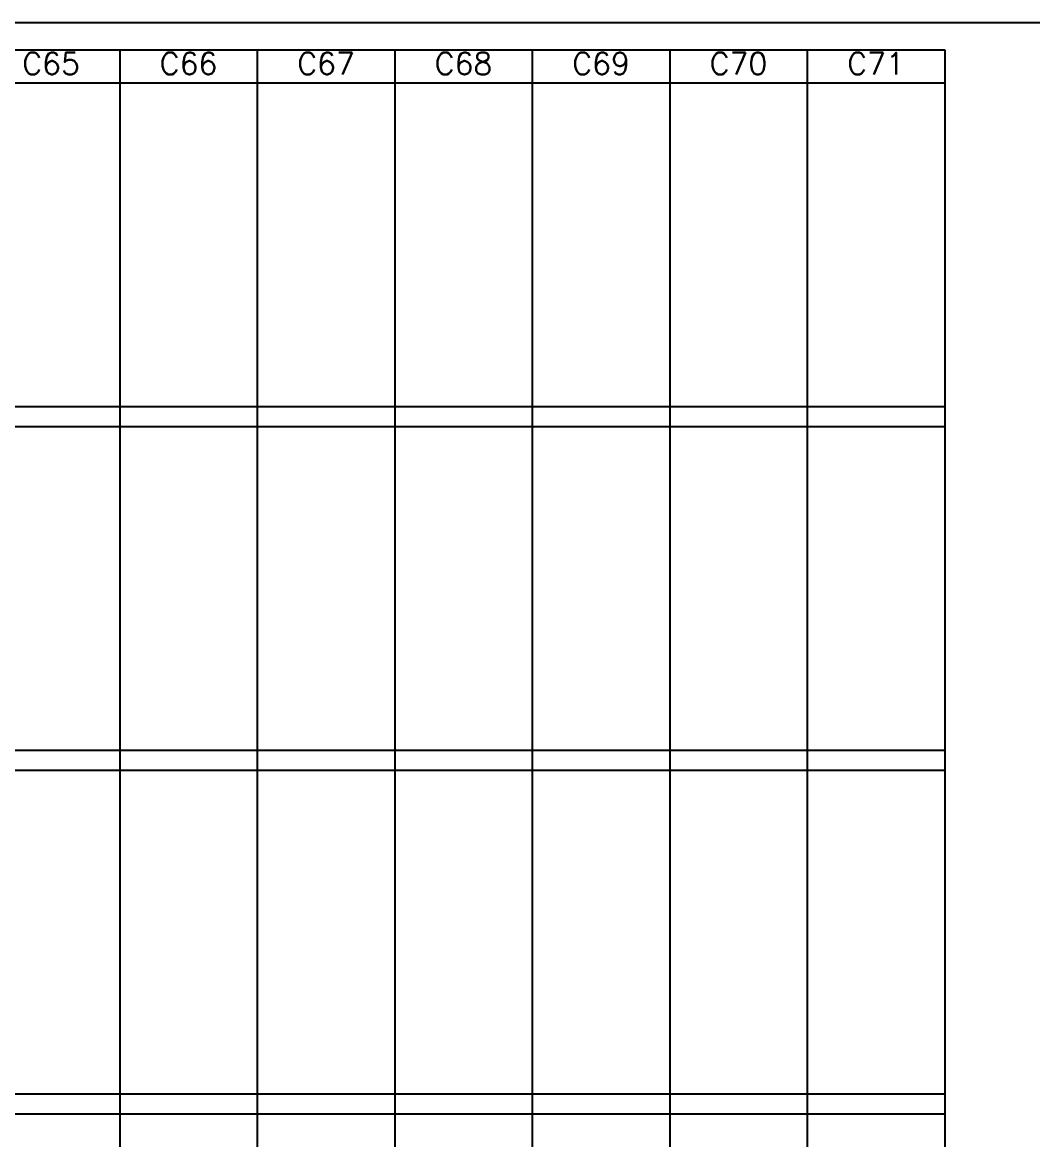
# Model space of a CAD drawing. Header units: millimetres. Extents: x 0 to 31920, y -6088 to 2522.
# Drawn here: x 10830 to 11932, y 825 to 2044 of the extents above; entities that cross this region are included whole.
import ezdxf
from ezdxf.enums import TextEntityAlignment as Align

# ---------------------------------------------------------------- set-up
doc = ezdxf.new("R2010")
doc.units = ezdxf.units.MM
doc.header["$MEASUREMENT"] = 0
for name, color, linetype in [('DwFm', 7, 'Continuous'), ('S-STUD', 1, 'Continuous'), ('S-TEXT', 2, 'Continuous')]:
    doc.layers.add(name, color=color, linetype=linetype)
doc.styles.add('CS4', font='romans.shx', dxfattribs={"width": 0.8, "bigfont": 'lsp.shx'})

# ---------------------------------------------------------------- blocks, each defined once
blk = doc.blocks.new('繪圖範圍')
blk.add_lwpolyline([(0, 51.1), (79.8, 51.1), (79.8, 0), (0, 0)], close=True)

msp = doc.modelspace()

# ---------------------------------------------------------------- linework, layer by layer
at = {"layer": 'S-STUD'}
for p, q in [((9591, 2014), (11836, 2014)), ((10936, 2014), (10936, 53)), ((11086, 2014), (11086, 53)), ((11236, 2014), (11236, 53)), ((11386, 2014), (11386, 53)), ((11536, 2014), (11536, 53)), ((11686, 2014), (11686, 53)), ((11836, 2014), (11836, 53)), ((9591, 1978), (11836, 1978)), ((9591, 1625), (11836, 1625)), ((9591, 1603), (11836, 1603)), ((9591, 1250), (11836, 1250)), ((9591, 1228), (11836, 1228)), ((9591, 875), (11836, 875)), ((9591, 853), (11836, 853))]:
    msp.add_line(p, q, dxfattribs=at)

# ---------------------------------------------------------------- block references
at = {"layer": 'DwFm', "xscale": 40, "yscale": 40, "zscale": 40}
msp.add_blockref('繪圖範圍', (9576, 0), dxfattribs=at)

# ---------------------------------------------------------------- texts
at = {"layer": 'S-TEXT', "style": 'CS4'}
for s, p in [('C65', (10861, 1987)), ('C66', (11011, 1987)), ('C67', (11161, 1987)), ('C68', (11311, 1987)), ('C69', (11461, 1987)), ('C70', (11611, 1987)), ('C71', (11761, 1987))]:
    msp.add_text(s, height=24, dxfattribs=at).set_placement(p, align=Align.CENTER)

doc.saveas('drawing.dxf')
